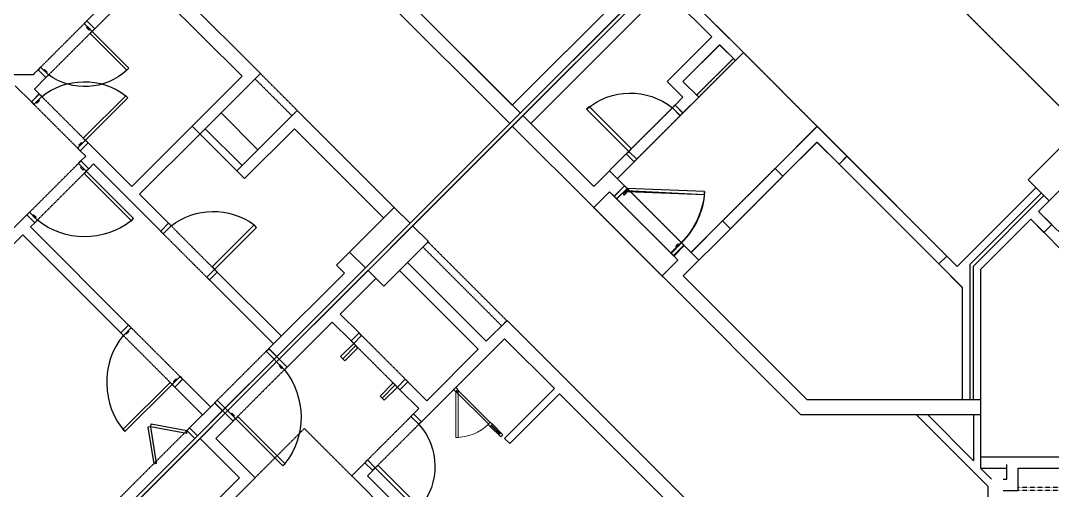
# Model space of a CAD drawing. Header units: millimetres. Extents: x 186805 to 449048, y 2167 to 51540.
# Drawn here: x 291058 to 304957, y 23132 to 29460 of the extents above; entities that cross this region are included whole.
import ezdxf

# ---------------------------------------------------------------- set-up
doc = ezdxf.new("R2010")
doc.units = ezdxf.units.MM
doc.linetypes.add('HIDDEN2', pattern=[0.1875, 0.125, -0.0625])
doc.layers.get('0').update_dxf_attribs({"linetype": 'CONTINUOUS'})
for name, color, linetype, lineweight in [('0-60x60-C', 3, 'CONTINUOUS', 13), ('A-Door shower', 3, 'CONTINUOUS', 9), ('LINE 1 P1', 1, 'CONTINUOUS', 13)]:
    doc.layers.add(name, color=color, linetype=linetype, lineweight=lineweight)
for name, color, linetype in [('A-ABOV', 1, 'HIDDEN2'), ('A-ABOVE DOOR', 1, 'HIDDEN2'), ('A-CONC-BLDG', 6, 'CONTINUOUS'), ('a-door', 4, 'CONTINUOUS'), ('A-JOINT', 4, 'CONTINUOUS'), ('a-wall', 140, 'CONTINUOUS'), ('ALAN', 6, 'CONTINUOUS')]:
    doc.layers.add(name, color=color, linetype=linetype)

# ---------------------------------------------------------------- blocks, each defined once
blk = doc.blocks.new('A$C7C4A1575')
at = {"layer": 'A-ABOV', "color": 8}
for p, q in [((69216, 25526), (68279, 24589)), ((71338, 23546), (70295, 22503)), ((74838, 23511), (71179, 19852))]:
    blk.add_line(p, q, dxfattribs=at)
blk.add_lwpolyline([(63719, 28231), (64383, 27567), (65019, 28203)], dxfattribs=at)
at = {"layer": 'A-ABOVE DOOR', "color": 8}
for p, q in [((62835, 27559), (61102, 29292)), ((74745, 28400), (73997, 28400)), ((74745, 28360), (73997, 28360)), ((65302, 28133), (65959, 27475)), ((65853, 27369), (65196, 28027)), ((64150, 26739), (63422, 27467)), ((63902, 26491), (63174, 27220)), ((61908, 26279), (62637, 27008)), ((65012, 26386), (65669, 27044)), ((62743, 26901), (62014, 26173)), ((65118, 26280), (65776, 26938)), ((65976, 25120), (67036, 26180)), ((67107, 26110), (66046, 25049)), ((62446, 24907), (63103, 25565)), ((62552, 24801), (63209, 25459)), ((68553, 24439), (69352, 25238)), ((69494, 25096), (68695, 24297)), ((61478, 24067), (60750, 24795)), ((70722, 24062), (70015, 24769)), ((70828, 24168), (70121, 24875)), ((61372, 23961), (60644, 24689)), ((68824, 23974), (69482, 23316)), ((60705, 23166), (61362, 23825)), ((69375, 23210), (68718, 23868)), ((60811, 23060), (61468, 23719)), ((63719, 22857), (64214, 23352)), ((63789, 22786), (64284, 23281)), ((69665, 23076), (70160, 22581)), ((69694, 23104), (70189, 22609)), ((61558, 22181), (60901, 22839)), ((60795, 22733), (61452, 22075))]:
    blk.add_line(p, q, dxfattribs=at)
at = {"layer": 'A-CONC-BLDG', "color": 8}
for points in [[(65840, 24837), (66052, 25049), (65451, 25650), (65239, 25438)], [(65592, 24589), (64991, 25190), (65204, 25402), (65805, 24801)], [(75121, 23794), (74838, 23511), (74131, 24218), (74414, 24501)]]:
    blk.add_lwpolyline(points, close=True, dxfattribs=at)
at = {"layer": 'a-door', "color": 8, "lineweight": -3}
for p, q in [((61964, 27609), (61936, 27581)), ((62572, 26945), (61936, 27581)), ((61964, 27609), (62601, 26973)), ((65457, 27185), (65401, 27129)), ((65401, 27129), (65578, 26952)), ((65606, 26980), (65429, 27157)), ((65457, 27185), (65634, 27008)), ((62636, 27008), (62572, 26945)), ((62601, 26973), (62707, 26867)), ((62742, 26902), (62636, 27008)), ((65669, 27044), (65578, 26952)), ((65634, 27008), (65740, 26902)), ((65776, 26938), (65669, 27044)), ((62618, 26934), (62629, 26945)), ((62654, 26899), (62618, 26934)), ((62629, 26945), (62664, 26909)), ((62664, 26909), (62654, 26899)), ((62707, 26867), (62742, 26902)), ((65740, 26902), (65776, 26938)), ((64927, 26655), (64870, 26598)), ((64870, 26598), (65047, 26421)), ((65075, 26450), (64899, 26626)), ((64927, 26655), (65104, 26478)), ((65012, 26386), (65047, 26421)), ((65047, 26421), (65075, 26450)), ((65047, 26421), (65153, 26315)), ((65104, 26478), (65075, 26450)), ((61908, 26280), (61943, 26315)), ((62014, 26174), (61908, 26280)), ((61943, 26315), (62049, 26209)), ((61982, 26298), (61971, 26287)), ((61971, 26287), (62007, 26252)), ((62017, 26262), (61982, 26298)), ((65118, 26280), (65012, 26386)), ((65153, 26315), (65118, 26280)), ((62007, 26252), (62017, 26262)), ((62049, 26209), (62014, 26174)), ((61362, 23825), (61326, 23789)), ((61344, 23751), (61355, 23761)), ((61379, 23715), (61344, 23751)), ((61390, 23726), (61379, 23715)), ((61468, 23719), (61404, 23655)), ((60704, 23167), (60739, 23203)), ((60810, 23061), (60704, 23167)), ((60739, 23203), (60846, 23096)), ((60778, 23185), (60768, 23174)), ((60768, 23174), (60803, 23139)), ((60814, 23149), (60778, 23185)), ((60803, 23139), (60814, 23149)), ((60846, 23096), (60810, 23061))]:
    blk.add_line(p, q, dxfattribs=at)
at = {"layer": 'a-door', "color": 8}
for points in [[(65337, 28097), (65903, 28663), (65938, 28628), (65372, 28062)], [(63173, 25424), (63739, 24859), (63704, 24823), (63138, 25389)], [(68753, 23833), (68184, 23263), (68219, 23228), (68789, 23797)]]:
    blk.add_lwpolyline(points, close=True, dxfattribs=at)
for points in [[(65302, 28133), (65337, 28097), (65231, 27991), (65196, 28027)], [(65959, 27475), (65924, 27510), (65818, 27404), (65853, 27369)], [(63209, 25460), (63173, 25424), (63067, 25530), (63103, 25566)], [(62551, 24802), (62587, 24837), (62480, 24944), (62445, 24908)], [(68718, 23868), (68753, 23833), (68859, 23939), (68824, 23974)], [(69375, 23210), (69340, 23246), (69446, 23352), (69482, 23316)]]:
    blk.add_lwpolyline(points, dxfattribs=at)
at = {"layer": 'a-door', "color": 8, "lineweight": -3}
for points in [[(62352, 28042), (62392, 28035), (62313, 27542), (62274, 27548)], [(62905, 27701), (62941, 27665), (62835, 27559), (62799, 27594)], [(62799, 27594), (62793, 27634), (62313, 27542), (62320, 27502)], [(63393, 27369), (63403, 27358), (63439, 27394), (63428, 27404)], [(63866, 26527), (63902, 26492), (64149, 26740), (64114, 26775)], [(64050, 26711), (64040, 26722), (64075, 26757), (64086, 26747)], [(69317, 25202), (69352, 25238), (69494, 25096), (69458, 25061)], [(69395, 25125), (69384, 25114), (69419, 25079), (69430, 25089)], [(60679, 24654), (60644, 24689), (60750, 24795), (60785, 24760)], [(60721, 24696), (60732, 24686), (60767, 24721), (60757, 24732)], [(68589, 24474), (68553, 24439), (68695, 24297), (68730, 24333)], [(68666, 24396), (68677, 24407), (68712, 24372), (68702, 24361)], [(68730, 24333), (68730, 24373), (69772, 24415), (69772, 24375)], [(61379, 24039), (61368, 24049), (61404, 24085), (61414, 24074)], [(60829, 22698), (60794, 22734), (60900, 22840), (60935, 22804)], [(60872, 22741), (60882, 22730), (60918, 22766), (60907, 22776)], [(61523, 22217), (61495, 22245), (61990, 22740), (62018, 22712)], [(61417, 22111), (61452, 22075), (61558, 22181), (61523, 22217)], [(61459, 22153), (61449, 22164), (61484, 22199), (61495, 22189)]]:
    blk.add_lwpolyline(points, close=True, dxfattribs=at)
for points in [[(63456, 27433), (63485, 27404), (64121, 28041), (64093, 28069), (63209, 27185)], [(63209, 27185), (63173, 27220), (63421, 27468), (63456, 27433)], [(61443, 24102), (61414, 24131), (62051, 24767), (62079, 24739), (61337, 23996)], [(61337, 23996), (61372, 23961), (61478, 24067), (61443, 24102)], [(61404, 23655), (61976, 23083), (62004, 23112), (61326, 23789)]]:
    blk.add_lwpolyline(points, dxfattribs=at)
at = {"layer": 'a-door', "color": 8}
for centre, radius, start, end in [((65294, 28077), 847, 318.0293, 40.5203), ((63155, 25571), 928, 232.2524, 306.2971), ((68773, 23967), 918, 230.0985, 308.1833)]:
    blk.add_arc(centre, radius, start, end, dxfattribs=at)
at = {"layer": 'a-door', "color": 8, "lineweight": -3}
for centre, radius, start, end in [((63319, 27411), 1018, 321.2989, 38.1247), ((68702, 24300), 1073, 4.0173, 45.1937), ((61422, 23966), 1018, 51.8753, 128.7011), ((61423, 22125), 836, 47.3491, 125.6657)]:
    blk.add_arc(centre, radius, start, end, dxfattribs=at)
at = {"layer": 'a-door', "color": 8, "lineweight": -3, "extrusion": (0, 0, -1)}
blk.add_ellipse((62519, 26953), major_axis=(15, 915), ratio=0.874199, start_param=3.926991, end_param=5.497787, dxfattribs=at)
at = {"layer": 'a-door', "color": 8, "lineweight": -3}
blk.add_ellipse((61415, 23595), major_axis=(-818, 14), ratio=0.855412, start_param=0.812265, end_param=2.340757, dxfattribs=at)
at = {"layer": 'A-Door shower', "color": 8}
for p, q in [((66886, 27538), (67028, 27679)), ((66898, 27526), (67012, 27639)), ((66903, 27522), (67016, 27635)), ((66915, 27510), (67056, 27651))]:
    blk.add_line(p, q, dxfattribs=at)
for points in [[(66453, 27688), (66423, 27688), (66423, 27068), (66453, 27068)], [(67056, 27651), (67028, 27679), (67000, 27651), (67028, 27623)], [(66915, 27510), (66886, 27538), (66858, 27510), (66886, 27481)], [(66883, 27485), (66862, 27506), (66423, 27068), (66444, 27046)], [(66448, 27043), (66420, 27071), (66391, 27043), (66420, 27015)]]:
    blk.add_lwpolyline(points, close=True, dxfattribs=at)
blk.add_arc((66423, 27068), 620, 45, 90, dxfattribs=at)
at = {"layer": 'A-JOINT', "color": 8}
for p, q in [((62941, 27665), (61208, 29398)), ((62976, 27701), (61244, 29433)), ((63280, 27326), (64009, 26597)), ((64044, 26633), (63316, 27361)), ((67148, 23458), (65805, 24801)), ((67183, 23493), (65840, 24837))]:
    blk.add_line(p, q, dxfattribs=at)
at = {"layer": 'a-wall', "color": 8}
for p, q in [((67653, 30837), (65019, 28203)), ((63719, 28231), (61456, 30494)), ((63506, 28231), (61774, 29963)), ((65231, 28203), (65938, 28910)), ((69728, 28725), (67113, 26110)), ((69728, 28725), (67113, 26110)), ((73595, 28760), (73595, 28350)), ((67820, 27099), (69255, 28535)), ((73795, 28400), (73995, 28400)), ((73995, 28400), (73995, 28100)), ((62976, 27701), (63506, 28231)), ((63719, 28231), (63188, 27701)), ((73595, 28350), (72626, 27381)), ((73638, 28250), (73495, 28105)), ((73795, 28250), (73845, 28250)), ((73845, 28250), (73845, 28050)), ((65019, 28203), (65196, 28027)), ((65196, 28027), (65302, 28133)), ((65302, 28133), (65231, 28203)), ((73495, 28105), (73495, 25419)), ((73495, 28100), (73845, 28100)), ((73995, 28100), (74745, 28100)), ((73395, 28004), (72782, 27381)), ((73395, 27381), (73395, 28004)), ((73495, 27950), (74895, 27950)), ((62835, 27559), (62941, 27665)), ((62941, 27665), (63280, 27326)), ((62976, 27701), (63316, 27361)), ((63188, 27701), (63422, 27467)), ((67077, 27701), (67148, 27771)), ((67749, 27029), (67077, 27701)), ((67820, 27099), (67148, 27771)), ((63174, 27220), (62835, 27559)), ((62637, 27008), (63011, 27382)), ((63316, 27361), (63422, 27467)), ((65853, 27369), (65959, 27475)), ((67077, 26357), (65959, 27475)), ((71071, 27381), (69202, 25512)), ((73495, 27381), (71071, 27381)), ((62743, 26901), (63118, 27276)), ((63280, 27326), (63174, 27220)), ((65669, 27044), (65924, 27298)), ((65853, 27369), (65924, 27298)), ((65776, 26938), (66030, 27192)), ((66030, 27192), (66724, 26498)), ((69485, 25512), (71154, 27181)), ((73495, 27181), (71154, 27181)), ((73245, 27181), (73245, 25666)), ((73345, 25357), (73345, 27181)), ((73395, 27181), (73395, 25378)), ((62637, 27008), (62743, 26901)), ((65669, 27044), (65776, 26938)), ((67077, 26357), (67749, 27029)), ((60644, 24689), (58445, 26888)), ((58845, 26700), (60587, 24958)), ((64044, 26633), (64150, 26739)), ((64757, 26132), (64150, 26739)), ((64009, 26597), (63902, 26491)), ((65204, 25402), (64009, 26597)), ((65241, 25435), (64044, 26633)), ((63103, 25565), (63966, 26428)), ((64921, 25473), (63902, 26491)), ((66724, 26498), (65663, 25438)), ((60587, 24958), (61908, 26279)), ((62014, 26173), (61908, 26279)), ((63209, 25459), (64072, 26322)), ((64757, 26132), (65012, 26386)), ((64863, 26025), (65118, 26280)), ((65118, 26280), (65012, 26386)), ((66830, 26392), (65769, 25332)), ((66830, 26392), (67113, 26110)), ((60693, 24852), (62014, 26173)), ((67077, 26145), (67113, 26110)), ((65345, 25544), (64863, 26025)), ((73245, 25666), (72929, 25349)), ((63209, 25459), (63103, 25565)), ((64921, 25473), (64815, 25367)), ((69414, 25299), (69202, 25512)), ((70121, 24875), (69485, 25512)), ((64815, 25367), (64991, 25190)), ((69352, 25238), (69414, 25299)), ((69494, 25096), (69697, 25299)), ((72929, 25349), (71585, 24006)), ((73035, 25243), (72929, 25349)), ((73176, 25385), (73035, 25243)), ((74237, 24324), (73176, 25385)), ((74308, 24395), (73345, 25357)), ((73395, 25378), (74343, 24430)), ((74166, 24748), (73495, 25419)), ((74767, 25349), (74166, 24748)), ((69352, 25238), (69494, 25096)), ((69591, 25193), (70015, 24769)), ((73035, 25243), (71691, 23900)), ((74802, 25173), (74272, 24642)), ((61542, 24003), (62446, 24907)), ((62446, 24907), (62552, 24801)), ((60750, 24795), (60644, 24689)), ((60693, 24852), (60750, 24795)), ((62163, 24412), (62552, 24801)), ((70015, 24769), (70121, 24875)), ((65451, 24731), (64249, 23529)), ((74414, 24501), (74272, 24642)), ((65592, 24589), (64284, 23281)), ((68279, 24589), (67183, 23493)), ((68492, 24377), (68279, 24589)), ((62976, 23599), (62163, 24412)), ((68553, 24439), (68492, 24377)), ((68553, 24439), (68695, 24297)), ((61468, 23718), (62057, 24306)), ((63542, 22821), (62057, 24306)), ((63577, 24200), (62870, 23493)), ((63577, 24200), (64249, 23529)), ((67325, 23352), (68279, 24306)), ((68279, 24306), (68718, 23868)), ((68492, 24094), (68695, 24297)), ((68824, 23974), (68598, 24200)), ((61372, 23961), (61478, 24067)), ((61542, 24003), (61478, 24067)), ((63471, 24094), (64284, 23281)), ((70722, 24062), (70828, 24168)), ((71288, 23496), (70722, 24062)), ((70828, 24168), (71288, 23708)), ((61436, 23897), (61372, 23961)), ((63542, 24024), (63047, 23529)), ((68718, 23868), (68824, 23974)), ((71585, 24006), (71288, 23708)), ((71691, 23900), (71585, 24006)), ((61362, 23824), (61436, 23897)), ((61362, 23824), (61468, 23718)), ((63259, 23316), (63754, 23811)), ((71691, 23900), (71288, 23496)), ((63789, 22786), (62976, 23599)), ((69602, 21075), (67183, 23493)), ((67148, 23458), (62075, 18384)), ((69566, 21040), (67148, 23458)), ((69234, 21655), (67431, 23458)), ((67183, 23210), (65858, 21885)), ((68845, 21549), (67183, 23210)), ((69375, 23210), (69482, 23316)), ((69482, 23104), (69375, 23210)), ((69694, 23104), (69482, 23316)), ((60488, 22950), (60705, 23166)), ((60811, 23060), (60705, 23166)), ((69269, 22892), (69482, 23104)), ((69482, 22892), (69694, 23104)), ((60811, 23060), (60745, 22995)), ((60745, 22995), (60901, 22839)), ((60728, 22800), (59045, 22800)), ((60744, 22783), (60728, 22800)), ((60795, 22733), (60901, 22839)), ((61370, 20650), (63542, 22821)), ((63722, 22854), (63722, 22854)), ((69870, 22291), (69269, 22892)), ((69976, 22397), (69482, 22892)), ((60795, 22733), (60744, 22783)), ((63789, 22786), (61153, 20150)), ((69976, 22397), (70189, 22609)), ((70295, 22503), (70189, 22609)), ((70295, 22503), (69340, 21549)), ((69234, 21655), (69870, 22291)), ((61452, 22075), (61558, 22181)), ((61558, 22181), (62230, 21510)), ((62124, 21404), (61452, 22075))]:
    blk.add_line(p, q, dxfattribs=at)
at = {"layer": 'ALAN', "color": 8}
blk.add_line((74290, 16316), (60607, 29999), dxfattribs=at)
blk.add_lwpolyline([(90465, 28673, -2.414214), (90465, 26622), (88874, 25031), (88839, 25067), (87424, 23652), (87460, 23617), (86116, 22273), (86081, 22309), (84667, 20895), (84702, 20859), (83358, 19516), (83323, 19551), (81909, 18137), (81944, 18102), (81166, 17324), (80000, 18490), (76093, 14584), (60643, 30034)], format="xyb", dxfattribs=at)
blk = doc.blocks.new('A$C32DD6ECA')
at = {"layer": '0-60x60-C', "color": 16, "xscale": 0.04183124983683228, "yscale": 0.04183124983683228, "zscale": 0.04183124983683228, "rotation": 180}
blk.add_blockref('A$C7C4A1575', (4397.08, 2202.64), dxfattribs=at)
blk = doc.blocks.new('A$C01635C6B')
at = {"layer": 'LINE 1 P1'}
for p, q in [((9524, 5970), (4348, 5970)), ((9674, 4970), (9674, 3470)), ((9774, 4970), (9774, 3608)), ((9824, 3629), (9824, 4970)), ((9924, 4970), (9924, 4770)), ((10175, 4770), (9924, 4770)), ((10175, 4770), (10175, 4620)), ((9924, 4620), (9924, 3671)), ((10175, 4620), (9924, 4620)), ((4048, 3990), (4048, 569)), ((4098, 3990), (4098, 569)), ((11100, 2354), (9824, 3629)), ((11312, 2283), (9924, 3671)), ((9774, 3608), (11064, 2319)), ((5599, 3470), (4248, 3470)), ((5599, 3470), (5599, 3319)), ((7074, 3470), (5599, 3470)), ((7003, 3470), (7003, 2669)), ((7574, 3470), (7003, 3470)), ((7574, 3470), (7574, 3319)), ((9474, 3470), (7574, 3470)), ((9474, 3470), (9474, 3319)), ((9674, 3470), (9474, 3470)), ((4248, 3319), (4248, 769)), ((4248, 3319), (5149, 3319)), ((5149, 3319), (5149, 2469)), ((5299, 3319), (5599, 3319)), ((5299, 3319), (5299, 2619)), ((5559, 2619), (5559, 3319)), ((5599, 2619), (5599, 3319)), ((7574, 3319), (7153, 3319)), ((7153, 2669), (7153, 3319)), ((9474, 3319), (7574, 3319)), ((9922, 3319), (9474, 3319)), ((10993, 2248), (9922, 3319)), ((3898, 3119), (3898, 769)), ((7003, 2669), (7153, 2669)), ((7003, 2669), (7003, 1669)), ((7153, 2669), (7153, 1669)), ((5299, 2619), (5599, 2619)), ((5599, 2619), (5599, 2319)), ((5149, 2469), (5449, 2469)), ((5449, 2469), (5449, 2319)), ((11170, 2425), (9515, 769)), ((5449, 2319), (5599, 2319)), ((5449, 2319), (5449, 1389)), ((5599, 1389), (5599, 2319)), ((11312, 2283), (9598, 569)), ((7003, 1669), (7153, 1669)), ((7003, 1069), (7003, 1669)), ((7153, 1669), (7153, 769)), ((5449, 769), (5449, 1389)), ((5449, 1389), (5599, 1389)), ((5599, 1389), (5599, 1069)), ((5449, 1069), (5736, 1069)), ((5736, 869), (5736, 1069)), ((6866, 1069), (5736, 1069)), ((6866, 1069), (7153, 1069)), ((6866, 869), (6866, 1069)), ((5649, 869), (5649, 569)), ((5736, 869), (5649, 869)), ((5736, 869), (6866, 869)), ((6866, 869), (6953, 869)), ((6953, 869), (6953, 569)), ((706, 769), (4048, 769)), ((4098, 769), (5449, 769)), ((7153, 769), (9515, 769)), ((4048, 569), (706, 569)), ((5649, 569), (4098, 569)), ((6974, 569), (5649, 569)), ((9598, 569), (6953, 569))]:
    blk.add_line(p, q, dxfattribs=at)
for points in [[(9924, 5970), (9524, 5970), (9524, 4970), (9924, 4970)], [(5449, 1439), (4643, 1439), (4643, 1489), (5449, 1489)]]:
    blk.add_lwpolyline(points, close=True, dxfattribs=at)
for points in [[(5449, 2319), (5449, 2269), (5599, 2269), (5599, 2319)], [(5449, 1389), (5449, 1439), (5599, 1439), (5599, 1389)]]:
    blk.add_lwpolyline(points, dxfattribs=at)
at = {"layer": 'LINE 1 P1', "lineweight": -3}
for points in [[(5786, 1069), (5794, 1041), (6581, 1748), (6553, 1776)], [(5786, 869), (5736, 869), (5736, 1069), (5786, 1069)], [(5786, 979), (5821, 979), (5821, 1029), (5786, 1029)], [(6824, 979), (6809, 979), (6809, 1029), (6824, 1029)], [(6824, 869), (6874, 869), (6874, 1069), (6824, 1069)]]:
    blk.add_lwpolyline(points, close=True, dxfattribs=at)
at = {"layer": 'LINE 1 P1'}
blk.add_arc((5558, 1358), 918, 96.8167, 174.9015, dxfattribs=at)
at = {"layer": 'LINE 1 P1', "lineweight": -3}
blk.add_arc((5751, 1073), 1073, 359.8063, 40.9827, dxfattribs=at)

msp = doc.modelspace()

# ---------------------------------------------------------------- block references
at = {"linetype": 'ByBlock', "xscale": 0.999860634786382, "yscale": 0.999860634786382, "zscale": 0.999860634786382, "rotation": 315.0000000000398}
msp.add_blockref('A$C01635C6B', (294382.2, 30534.3), dxfattribs=at)
at = {"layer": '0-60x60-C', "color": 16, "xscale": -23.90557308239969, "yscale": 23.90557308239969, "zscale": 23.90557308239969}
msp.add_blockref('A$C32DD6ECA', (335613.6, -1123), dxfattribs=at)

doc.saveas('drawing.dxf')
